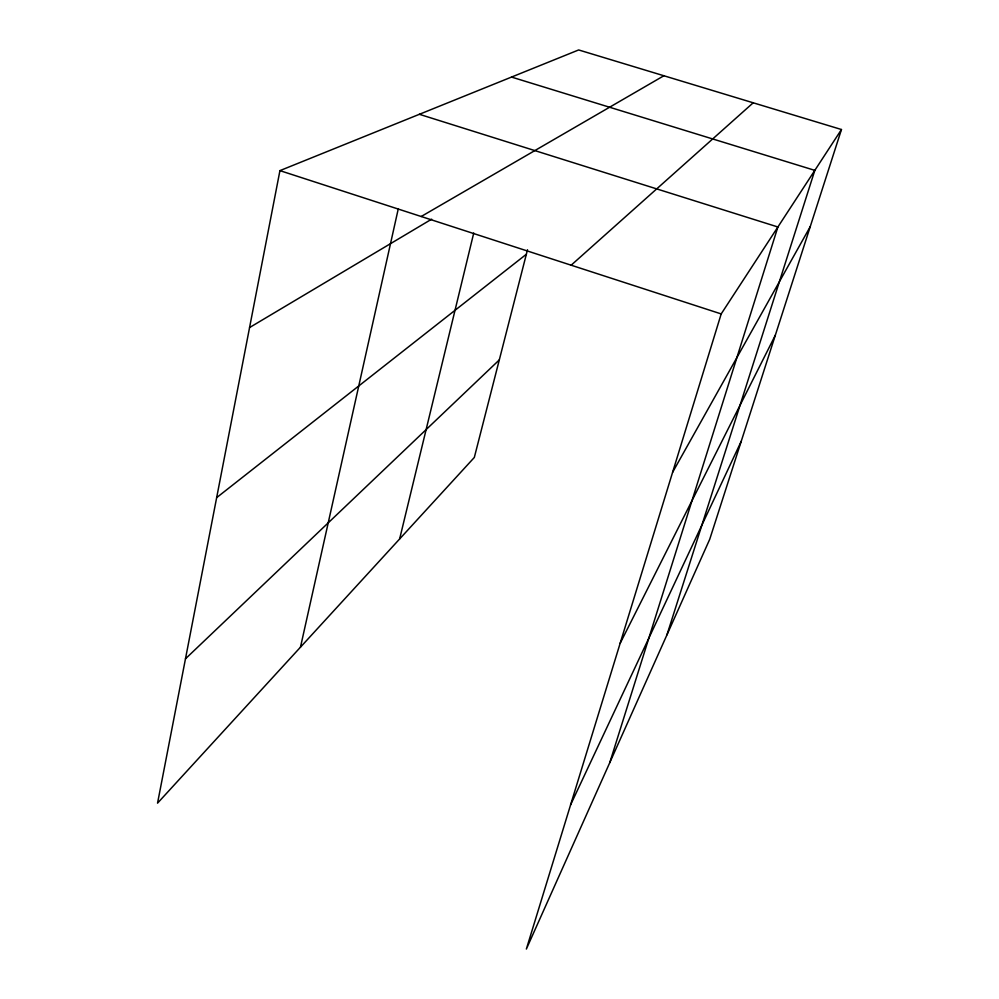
<?xml version="1.0" encoding="UTF-8"?>
<svg xmlns="http://www.w3.org/2000/svg" width="999" height="999" viewBox="0 0 999 999"><rect width="100%" height="100%" fill="white"/><g stroke="black" fill="none" stroke-linecap="round" stroke-linejoin="round"><path stroke-width="1.5" d="M841.458 129.52L721.191 313.923L526.361 949.05L709.727 539.273L841.458 129.52L578.658 49.95L279.932 170.629L157.542 803.159L474.325 457.455L527.509 249.75M300.474 647.177L398.314 208.666M399.625 538.985L473.738 233.029M609.752 762.699L777.884 226.985L419.368 114.298M666.957 634.852L814.822 170.367L511.525 77.073M570.591 804.857L741.208 441.346M620.142 643.344L775.336 335.189M672.614 472.29L810.239 226.648M185.477 658.803L499.313 359.89M571.166 265.197L753.209 102.797M216.658 497.639L526.361 254.245M249.563 327.56L431.655 219.168M421.203 216.496L663.873 75.749M279.932 170.629L721.191 313.923"/></g></svg>
